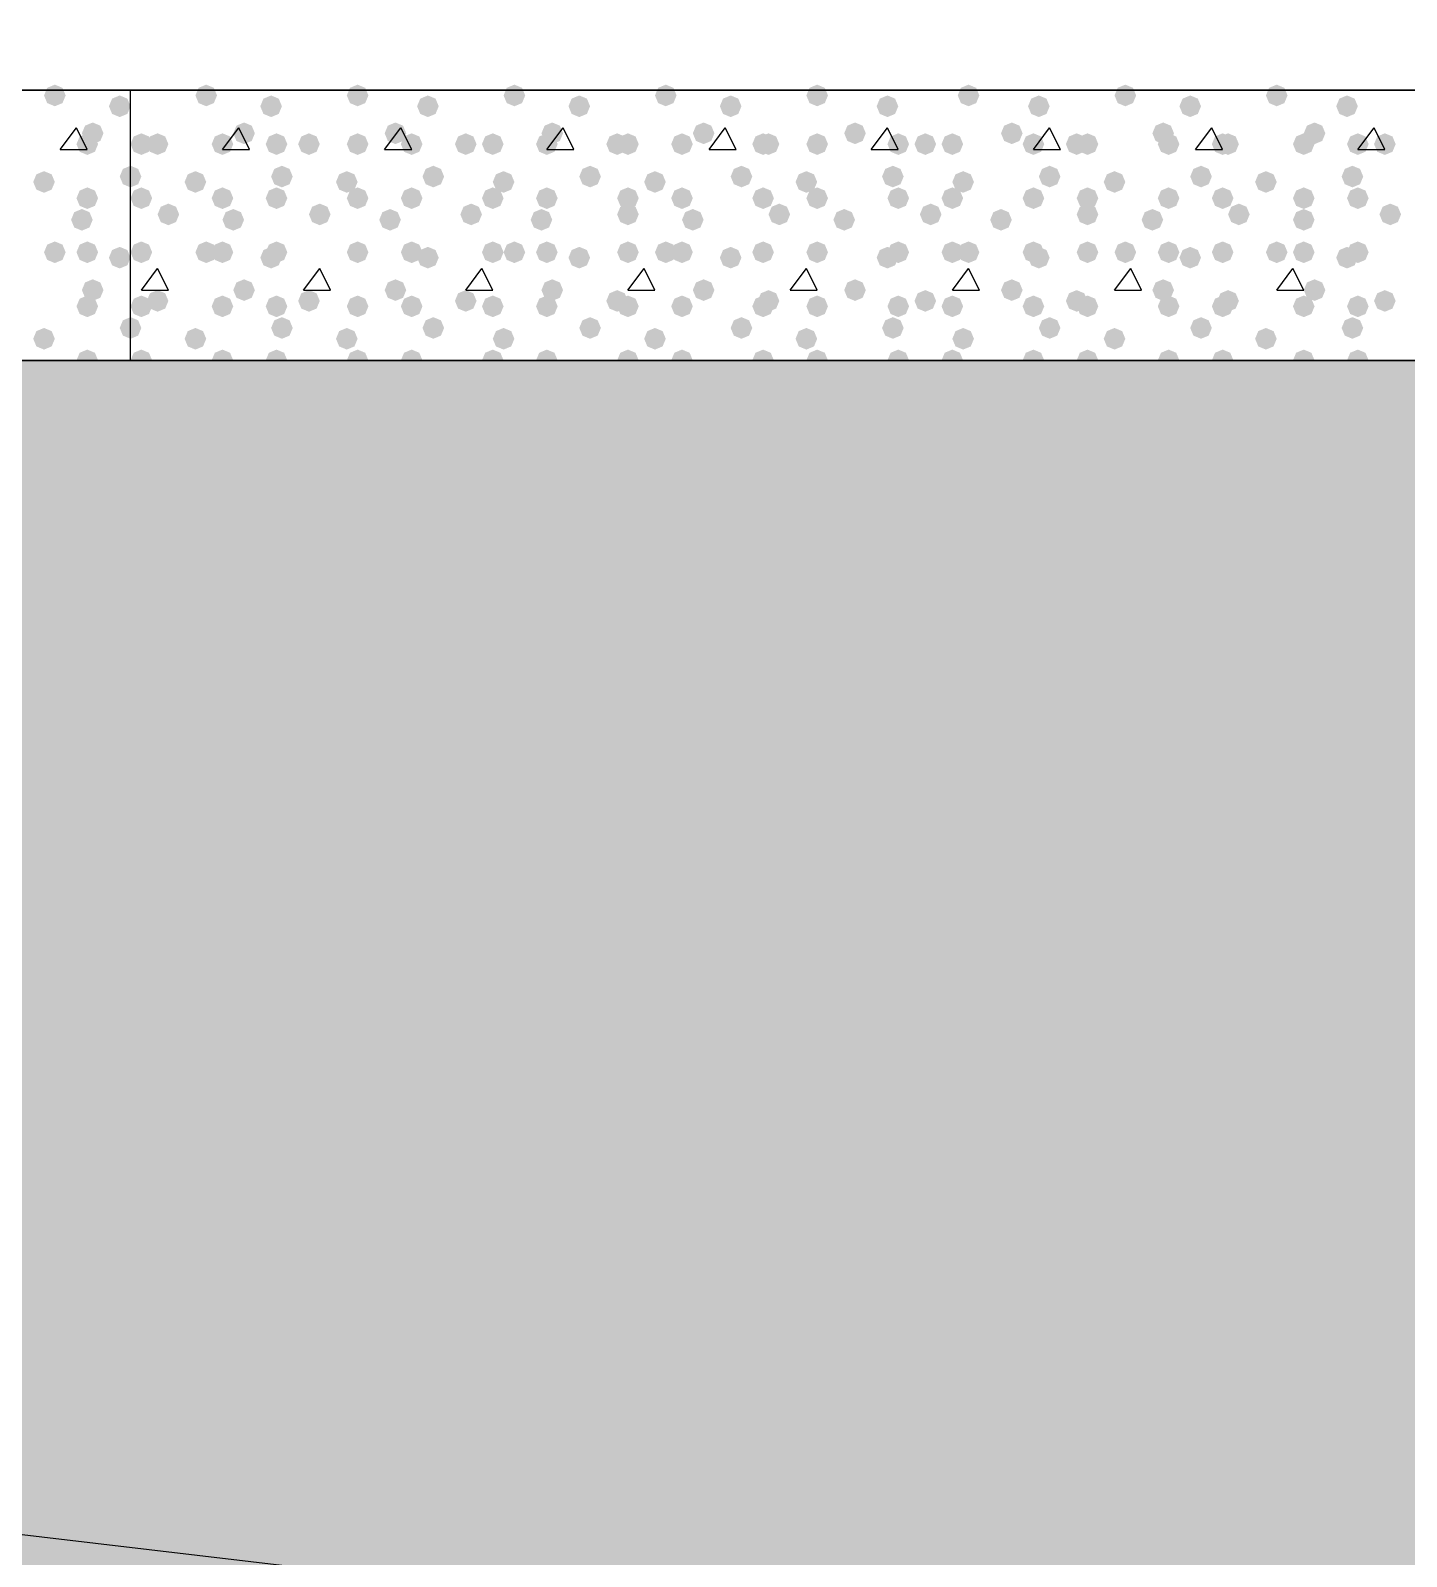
# Model space of a CAD drawing. Header units: millimetres. Extents: x 0 to 420, y 0 to 297.
# Drawn here: x 117.67 to 128.44, y 117.55 to 129.5 of the extents above; entities that cross this region are included whole.
import ezdxf

# ---------------------------------------------------------------- set-up
doc = ezdxf.new("R2010")
doc.units = ezdxf.units.MM
doc.layers.get('0').update_dxf_attribs({"linetype": 'CONTINUOUS'})

msp = doc.modelspace()

# ---------------------------------------------------------------- hatches: boundary and pattern name
at = {"true_color": 0x000007}
for points in [[(117.940667, 128.989667), (117.915796, 128.929871), (117.856, 128.905), (117.796204, 128.929871), (117.771333, 128.989667), (117.796204, 129.049462), (117.856, 129.074333), (117.915796, 129.049463)], [(118.448667, 128.905), (118.423796, 128.845204), (118.364, 128.820333), (118.304204, 128.845204), (118.279333, 128.905), (118.304204, 128.964796), (118.364, 128.989667), (118.423796, 128.964796)], [(118.194667, 128.608667), (118.169796, 128.548871), (118.11, 128.524), (118.050204, 128.548871), (118.025333, 128.608667), (118.050204, 128.668462), (118.11, 128.693333), (118.169796, 128.668463)], [(118.237, 128.693333), (118.212129, 128.633537), (118.152333, 128.608667), (118.092538, 128.633537), (118.067667, 128.693333), (118.092537, 128.753129), (118.152333, 128.778), (118.212129, 128.753129)], [(118.533333, 128.354667), (118.508463, 128.294871), (118.448667, 128.27), (118.388871, 128.294871), (118.364, 128.354667), (118.388871, 128.414462), (118.448667, 128.439333), (118.508462, 128.414463)], [(117.856, 128.312333), (117.831129, 128.252537), (117.771333, 128.227667), (117.711537, 128.252537), (117.686667, 128.312333), (117.711537, 128.372129), (117.771333, 128.397), (117.831129, 128.372129)], [(118.194667, 128.185333), (118.169796, 128.125538), (118.11, 128.100667), (118.050204, 128.125538), (118.025333, 128.185333), (118.050204, 128.245129), (118.11, 128.27), (118.169796, 128.245129)], [(118.152333, 128.016), (118.127463, 127.956204), (118.067667, 127.931333), (118.007871, 127.956204), (117.983, 128.016), (118.007871, 128.075796), (118.067667, 128.100667), (118.127462, 128.075796)], [(117.940667, 127.762), (117.915796, 127.702204), (117.856, 127.677333), (117.796204, 127.702204), (117.771333, 127.762), (117.796204, 127.821796), (117.856, 127.846667), (117.915796, 127.821796)], [(118.194667, 127.762), (118.169796, 127.702204), (118.11, 127.677333), (118.050204, 127.702204), (118.025333, 127.762), (118.050204, 127.821796), (118.11, 127.846667), (118.169796, 127.821796)], [(118.448667, 127.719667), (118.423796, 127.659871), (118.364, 127.635), (118.304204, 127.659871), (118.279333, 127.719667), (118.304204, 127.779462), (118.364, 127.804333), (118.423796, 127.779463)], [(118.237, 127.465667), (118.212129, 127.405871), (118.152333, 127.381), (118.092538, 127.405871), (118.067667, 127.465667), (118.092537, 127.525462), (118.152333, 127.550333), (118.212129, 127.525463)], [(118.194667, 127.338667), (118.169796, 127.278871), (118.11, 127.254), (118.050204, 127.278871), (118.025333, 127.338667), (118.050204, 127.398462), (118.11, 127.423333), (118.169796, 127.398463)], [(118.533333, 127.169333), (118.508463, 127.109537), (118.448667, 127.084667), (118.388871, 127.109537), (118.364, 127.169333), (118.388871, 127.229129), (118.448667, 127.254), (118.508462, 127.229129)], [(117.856, 127.084667), (117.831129, 127.024871), (117.771333, 127), (117.711537, 127.024871), (117.686667, 127.084667), (117.711537, 127.144462), (117.771333, 127.169333), (117.831129, 127.144463)], [(118.194667, 126.915333), (118.169796, 126.855538), (118.11, 126.830667), (118.050204, 126.855538), (118.025333, 126.915333), (118.050204, 126.975129), (118.11, 127), (118.169796, 126.975129)]]:
    msp.add_hatch(color=0, dxfattribs=at).paths.add_polyline_path(points, flags=0)
at = {"true_color": 0x000008}
for points in [[(119.126, 128.989667), (119.101129, 128.929871), (119.041333, 128.905), (118.981537, 128.929871), (118.956667, 128.989667), (118.981537, 129.049462), (119.041333, 129.074333), (119.101129, 129.049463)], [(120.311333, 128.989667), (120.286463, 128.929871), (120.226667, 128.905), (120.166871, 128.929871), (120.142, 128.989667), (120.166871, 129.049462), (120.226667, 129.074333), (120.286462, 129.049463)], [(121.539, 128.989667), (121.514129, 128.929871), (121.454333, 128.905), (121.394538, 128.929871), (121.369667, 128.989667), (121.394537, 129.049462), (121.454333, 129.074333), (121.514129, 129.049463)], [(122.724333, 128.989667), (122.699462, 128.929871), (122.639667, 128.905), (122.579871, 128.929871), (122.555, 128.989667), (122.579871, 129.049462), (122.639667, 129.074333), (122.699462, 129.049463)], [(123.909667, 128.989667), (123.884796, 128.929871), (123.825, 128.905), (123.765204, 128.929871), (123.740333, 128.989667), (123.765204, 129.049462), (123.825, 129.074333), (123.884796, 129.049463)], [(125.095, 128.989667), (125.070129, 128.929871), (125.010333, 128.905), (124.950538, 128.929871), (124.925667, 128.989667), (124.950537, 129.049462), (125.010333, 129.074333), (125.070129, 129.049463)], [(126.322667, 128.989667), (126.297796, 128.929871), (126.238, 128.905), (126.178204, 128.929871), (126.153333, 128.989667), (126.178204, 129.049462), (126.238, 129.074333), (126.297796, 129.049463)], [(127.508, 128.989667), (127.483129, 128.929871), (127.423333, 128.905), (127.363537, 128.929871), (127.338667, 128.989667), (127.363537, 129.049462), (127.423333, 129.074333), (127.483129, 129.049463)], [(119.634, 128.905), (119.609129, 128.845204), (119.549333, 128.820333), (119.489538, 128.845204), (119.464667, 128.905), (119.489537, 128.964796), (119.549333, 128.989667), (119.609129, 128.964796)], [(120.861667, 128.905), (120.836796, 128.845204), (120.777, 128.820333), (120.717204, 128.845204), (120.692333, 128.905), (120.717204, 128.964796), (120.777, 128.989667), (120.836796, 128.964796)], [(122.047, 128.905), (122.022129, 128.845204), (121.962333, 128.820333), (121.902538, 128.845204), (121.877667, 128.905), (121.902537, 128.964796), (121.962333, 128.989667), (122.022129, 128.964796)], [(123.232333, 128.905), (123.207463, 128.845204), (123.147667, 128.820333), (123.087871, 128.845204), (123.063, 128.905), (123.087871, 128.964796), (123.147667, 128.989667), (123.207462, 128.964796)], [(124.46, 128.905), (124.435129, 128.845204), (124.375333, 128.820333), (124.315538, 128.845204), (124.290667, 128.905), (124.315537, 128.964796), (124.375333, 128.989667), (124.435129, 128.964796)], [(125.645333, 128.905), (125.620463, 128.845204), (125.560667, 128.820333), (125.500871, 128.845204), (125.476, 128.905), (125.500871, 128.964796), (125.560667, 128.989667), (125.620462, 128.964796)], [(126.830667, 128.905), (126.805796, 128.845204), (126.746, 128.820333), (126.686204, 128.845204), (126.661333, 128.905), (126.686204, 128.964796), (126.746, 128.989667), (126.805796, 128.964796)], [(128.058333, 128.905), (128.033463, 128.845204), (127.973667, 128.820333), (127.913871, 128.845204), (127.889, 128.905), (127.913871, 128.964796), (127.973667, 128.989667), (128.033462, 128.964796)], [(118.618, 128.608667), (118.593129, 128.548871), (118.533333, 128.524), (118.473537, 128.548871), (118.448667, 128.608667), (118.473537, 128.668462), (118.533333, 128.693333), (118.593129, 128.668463)], [(118.745, 128.608667), (118.720129, 128.548871), (118.660333, 128.524), (118.600538, 128.548871), (118.575667, 128.608667), (118.600537, 128.668462), (118.660333, 128.693333), (118.720129, 128.668463)], [(119.253, 128.608667), (119.228129, 128.548871), (119.168333, 128.524), (119.108538, 128.548871), (119.083667, 128.608667), (119.108537, 128.668462), (119.168333, 128.693333), (119.228129, 128.668463)], [(119.422333, 128.693333), (119.397463, 128.633537), (119.337667, 128.608667), (119.277871, 128.633537), (119.253, 128.693333), (119.277871, 128.753129), (119.337667, 128.778), (119.397462, 128.753129)], [(119.676333, 128.608667), (119.651462, 128.548871), (119.591667, 128.524), (119.531871, 128.548871), (119.507, 128.608667), (119.531871, 128.668462), (119.591667, 128.693333), (119.651462, 128.668463)], [(119.930333, 128.608667), (119.905463, 128.548871), (119.845667, 128.524), (119.785871, 128.548871), (119.761, 128.608667), (119.785871, 128.668462), (119.845667, 128.693333), (119.905462, 128.668463)], [(120.311333, 128.608667), (120.286463, 128.548871), (120.226667, 128.524), (120.166871, 128.548871), (120.142, 128.608667), (120.166871, 128.668462), (120.226667, 128.693333), (120.286462, 128.668463)], [(120.607667, 128.693333), (120.582796, 128.633537), (120.523, 128.608667), (120.463204, 128.633537), (120.438333, 128.693333), (120.463204, 128.753129), (120.523, 128.778), (120.582796, 128.753129)], [(120.734667, 128.608667), (120.709796, 128.548871), (120.65, 128.524), (120.590204, 128.548871), (120.565333, 128.608667), (120.590204, 128.668462), (120.65, 128.693333), (120.709796, 128.668463)], [(121.158, 128.608667), (121.133129, 128.548871), (121.073333, 128.524), (121.013538, 128.548871), (120.988667, 128.608667), (121.013537, 128.668462), (121.073333, 128.693333), (121.133129, 128.668463)], [(121.369667, 128.608667), (121.344796, 128.548871), (121.285, 128.524), (121.225204, 128.548871), (121.200333, 128.608667), (121.225204, 128.668462), (121.285, 128.693333), (121.344796, 128.668463)], [(121.793, 128.608667), (121.768129, 128.548871), (121.708333, 128.524), (121.648537, 128.548871), (121.623667, 128.608667), (121.648537, 128.668462), (121.708333, 128.693333), (121.768129, 128.668463)], [(121.835333, 128.693333), (121.810463, 128.633537), (121.750667, 128.608667), (121.690871, 128.633537), (121.666, 128.693333), (121.690871, 128.753129), (121.750667, 128.778), (121.810462, 128.753129)], [(122.343333, 128.608667), (122.318463, 128.548871), (122.258667, 128.524), (122.198871, 128.548871), (122.174, 128.608667), (122.198871, 128.668462), (122.258667, 128.693333), (122.318462, 128.668463)], [(122.428, 128.608667), (122.403129, 128.548871), (122.343333, 128.524), (122.283537, 128.548871), (122.258667, 128.608667), (122.283537, 128.668462), (122.343333, 128.693333), (122.403129, 128.668463)], [(122.851333, 128.608667), (122.826462, 128.548871), (122.766667, 128.524), (122.706871, 128.548871), (122.682, 128.608667), (122.706871, 128.668462), (122.766667, 128.693333), (122.826462, 128.668463)], [(123.020667, 128.693333), (122.995796, 128.633537), (122.936, 128.608667), (122.876204, 128.633537), (122.851333, 128.693333), (122.876204, 128.753129), (122.936, 128.778), (122.995796, 128.753129)], [(123.486333, 128.608667), (123.461463, 128.548871), (123.401667, 128.524), (123.341871, 128.548871), (123.317, 128.608667), (123.341871, 128.668462), (123.401667, 128.693333), (123.461462, 128.668463)], [(123.528667, 128.608667), (123.503796, 128.548871), (123.444, 128.524), (123.384204, 128.548871), (123.359333, 128.608667), (123.384204, 128.668462), (123.444, 128.693333), (123.503796, 128.668463)], [(123.909667, 128.608667), (123.884796, 128.548871), (123.825, 128.524), (123.765204, 128.548871), (123.740333, 128.608667), (123.765204, 128.668462), (123.825, 128.693333), (123.884796, 128.668463)], [(124.206, 128.693333), (124.181129, 128.633537), (124.121333, 128.608667), (124.061537, 128.633537), (124.036667, 128.693333), (124.061537, 128.753129), (124.121333, 128.778), (124.181129, 128.753129)], [(124.544667, 128.608667), (124.519796, 128.548871), (124.46, 128.524), (124.400204, 128.548871), (124.375333, 128.608667), (124.400204, 128.668462), (124.46, 128.693333), (124.519796, 128.668463)], [(124.756333, 128.608667), (124.731462, 128.548871), (124.671667, 128.524), (124.611871, 128.548871), (124.587, 128.608667), (124.611871, 128.668462), (124.671667, 128.693333), (124.731462, 128.668463)], [(124.968, 128.608667), (124.943129, 128.548871), (124.883333, 128.524), (124.823537, 128.548871), (124.798667, 128.608667), (124.823537, 128.668462), (124.883333, 128.693333), (124.943129, 128.668463)], [(125.433667, 128.693333), (125.408796, 128.633537), (125.349, 128.608667), (125.289204, 128.633537), (125.264333, 128.693333), (125.289204, 128.753129), (125.349, 128.778), (125.408796, 128.753129)], [(125.603, 128.608667), (125.578129, 128.548871), (125.518333, 128.524), (125.458537, 128.548871), (125.433667, 128.608667), (125.458537, 128.668462), (125.518333, 128.693333), (125.578129, 128.668463)], [(125.941667, 128.608667), (125.916796, 128.548871), (125.857, 128.524), (125.797204, 128.548871), (125.772333, 128.608667), (125.797204, 128.668462), (125.857, 128.693333), (125.916796, 128.668463)], [(126.026333, 128.608667), (126.001462, 128.548871), (125.941667, 128.524), (125.881871, 128.548871), (125.857, 128.608667), (125.881871, 128.668462), (125.941667, 128.693333), (126.001462, 128.668463)], [(126.619, 128.693333), (126.594129, 128.633537), (126.534333, 128.608667), (126.474538, 128.633537), (126.449667, 128.693333), (126.474537, 128.753129), (126.534333, 128.778), (126.594129, 128.753129)], [(126.661333, 128.608667), (126.636462, 128.548871), (126.576667, 128.524), (126.516871, 128.548871), (126.492, 128.608667), (126.516871, 128.668462), (126.576667, 128.693333), (126.636462, 128.668463)], [(127.084667, 128.608667), (127.059796, 128.548871), (127, 128.524), (126.940204, 128.548871), (126.915333, 128.608667), (126.940204, 128.668462), (127, 128.693333), (127.059796, 128.668463)], [(127.127, 128.608667), (127.102129, 128.548871), (127.042333, 128.524), (126.982538, 128.548871), (126.957667, 128.608667), (126.982537, 128.668462), (127.042333, 128.693333), (127.102129, 128.668463)], [(127.719667, 128.608667), (127.694796, 128.548871), (127.635, 128.524), (127.575204, 128.548871), (127.550333, 128.608667), (127.575204, 128.668462), (127.635, 128.693333), (127.694796, 128.668463)], [(127.804333, 128.693333), (127.779462, 128.633537), (127.719667, 128.608667), (127.659871, 128.633537), (127.635, 128.693333), (127.659871, 128.753129), (127.719667, 128.778), (127.779462, 128.753129)], [(128.143, 128.608667), (128.118129, 128.548871), (128.058333, 128.524), (127.998538, 128.548871), (127.973667, 128.608667), (127.998537, 128.668462), (128.058333, 128.693333), (128.118129, 128.668463)], [(128.354667, 128.608667), (128.329796, 128.548871), (128.27, 128.524), (128.210204, 128.548871), (128.185333, 128.608667), (128.210204, 128.668462), (128.27, 128.693333), (128.329796, 128.668463)], [(119.718667, 128.354667), (119.693796, 128.294871), (119.634, 128.27), (119.574204, 128.294871), (119.549333, 128.354667), (119.574204, 128.414462), (119.634, 128.439333), (119.693796, 128.414463)], [(120.904, 128.354667), (120.879129, 128.294871), (120.819333, 128.27), (120.759538, 128.294871), (120.734667, 128.354667), (120.759537, 128.414462), (120.819333, 128.439333), (120.879129, 128.414463)], [(122.131667, 128.354667), (122.106796, 128.294871), (122.047, 128.27), (121.987204, 128.294871), (121.962333, 128.354667), (121.987204, 128.414462), (122.047, 128.439333), (122.106796, 128.414463)], [(123.317, 128.354667), (123.292129, 128.294871), (123.232333, 128.27), (123.172538, 128.294871), (123.147667, 128.354667), (123.172537, 128.414462), (123.232333, 128.439333), (123.292129, 128.414463)], [(124.502333, 128.354667), (124.477463, 128.294871), (124.417667, 128.27), (124.357871, 128.294871), (124.333, 128.354667), (124.357871, 128.414462), (124.417667, 128.439333), (124.477462, 128.414463)], [(125.73, 128.354667), (125.705129, 128.294871), (125.645333, 128.27), (125.585538, 128.294871), (125.560667, 128.354667), (125.585537, 128.414462), (125.645333, 128.439333), (125.705129, 128.414463)], [(126.915333, 128.354667), (126.890463, 128.294871), (126.830667, 128.27), (126.770871, 128.294871), (126.746, 128.354667), (126.770871, 128.414462), (126.830667, 128.439333), (126.890462, 128.414463)], [(128.100667, 128.354667), (128.075796, 128.294871), (128.016, 128.27), (127.956204, 128.294871), (127.931333, 128.354667), (127.956204, 128.414462), (128.016, 128.439333), (128.075796, 128.414463)], [(119.041333, 128.312333), (119.016462, 128.252537), (118.956667, 128.227667), (118.896871, 128.252537), (118.872, 128.312333), (118.896871, 128.372129), (118.956667, 128.397), (119.016462, 128.372129)], [(120.226667, 128.312333), (120.201796, 128.252537), (120.142, 128.227667), (120.082204, 128.252537), (120.057333, 128.312333), (120.082204, 128.372129), (120.142, 128.397), (120.201796, 128.372129)], [(121.454333, 128.312333), (121.429462, 128.252537), (121.369667, 128.227667), (121.309871, 128.252537), (121.285, 128.312333), (121.309871, 128.372129), (121.369667, 128.397), (121.429462, 128.372129)], [(122.639667, 128.312333), (122.614796, 128.252537), (122.555, 128.227667), (122.495204, 128.252537), (122.470333, 128.312333), (122.495204, 128.372129), (122.555, 128.397), (122.614796, 128.372129)], [(123.825, 128.312333), (123.800129, 128.252537), (123.740333, 128.227667), (123.680538, 128.252537), (123.655667, 128.312333), (123.680537, 128.372129), (123.740333, 128.397), (123.800129, 128.372129)], [(125.052667, 128.312333), (125.027796, 128.252537), (124.968, 128.227667), (124.908204, 128.252537), (124.883333, 128.312333), (124.908204, 128.372129), (124.968, 128.397), (125.027796, 128.372129)], [(126.238, 128.312333), (126.213129, 128.252537), (126.153333, 128.227667), (126.093538, 128.252537), (126.068667, 128.312333), (126.093537, 128.372129), (126.153333, 128.397), (126.213129, 128.372129)], [(127.423333, 128.312333), (127.398463, 128.252537), (127.338667, 128.227667), (127.278871, 128.252537), (127.254, 128.312333), (127.278871, 128.372129), (127.338667, 128.397), (127.398462, 128.372129)], [(118.618, 128.185333), (118.593129, 128.125538), (118.533333, 128.100667), (118.473537, 128.125538), (118.448667, 128.185333), (118.473537, 128.245129), (118.533333, 128.27), (118.593129, 128.245129)], [(119.253, 128.185333), (119.228129, 128.125538), (119.168333, 128.100667), (119.108538, 128.125538), (119.083667, 128.185333), (119.108537, 128.245129), (119.168333, 128.27), (119.228129, 128.245129)], [(119.676333, 128.185333), (119.651462, 128.125538), (119.591667, 128.100667), (119.531871, 128.125538), (119.507, 128.185333), (119.531871, 128.245129), (119.591667, 128.27), (119.651462, 128.245129)], [(120.311333, 128.185333), (120.286463, 128.125538), (120.226667, 128.100667), (120.166871, 128.125538), (120.142, 128.185333), (120.166871, 128.245129), (120.226667, 128.27), (120.286462, 128.245129)], [(120.734667, 128.185333), (120.709796, 128.125538), (120.65, 128.100667), (120.590204, 128.125538), (120.565333, 128.185333), (120.590204, 128.245129), (120.65, 128.27), (120.709796, 128.245129)], [(121.369667, 128.185333), (121.344796, 128.125538), (121.285, 128.100667), (121.225204, 128.125538), (121.200333, 128.185333), (121.225204, 128.245129), (121.285, 128.27), (121.344796, 128.245129)], [(121.793, 128.185333), (121.768129, 128.125538), (121.708333, 128.100667), (121.648537, 128.125538), (121.623667, 128.185333), (121.648537, 128.245129), (121.708333, 128.27), (121.768129, 128.245129)], [(122.428, 128.185333), (122.403129, 128.125538), (122.343333, 128.100667), (122.283537, 128.125538), (122.258667, 128.185333), (122.283537, 128.245129), (122.343333, 128.27), (122.403129, 128.245129)], [(122.851333, 128.185333), (122.826462, 128.125538), (122.766667, 128.100667), (122.706871, 128.125538), (122.682, 128.185333), (122.706871, 128.245129), (122.766667, 128.27), (122.826462, 128.245129)], [(123.486333, 128.185333), (123.461463, 128.125538), (123.401667, 128.100667), (123.341871, 128.125538), (123.317, 128.185333), (123.341871, 128.245129), (123.401667, 128.27), (123.461462, 128.245129)], [(123.909667, 128.185333), (123.884796, 128.125538), (123.825, 128.100667), (123.765204, 128.125538), (123.740333, 128.185333), (123.765204, 128.245129), (123.825, 128.27), (123.884796, 128.245129)], [(124.544667, 128.185333), (124.519796, 128.125538), (124.46, 128.100667), (124.400204, 128.125538), (124.375333, 128.185333), (124.400204, 128.245129), (124.46, 128.27), (124.519796, 128.245129)], [(124.968, 128.185333), (124.943129, 128.125538), (124.883333, 128.100667), (124.823537, 128.125538), (124.798667, 128.185333), (124.823537, 128.245129), (124.883333, 128.27), (124.943129, 128.245129)], [(125.603, 128.185333), (125.578129, 128.125538), (125.518333, 128.100667), (125.458537, 128.125538), (125.433667, 128.185333), (125.458537, 128.245129), (125.518333, 128.27), (125.578129, 128.245129)], [(126.026333, 128.185333), (126.001462, 128.125538), (125.941667, 128.100667), (125.881871, 128.125538), (125.857, 128.185333), (125.881871, 128.245129), (125.941667, 128.27), (126.001462, 128.245129)], [(126.661333, 128.185333), (126.636462, 128.125538), (126.576667, 128.100667), (126.516871, 128.125538), (126.492, 128.185333), (126.516871, 128.245129), (126.576667, 128.27), (126.636462, 128.245129)], [(127.084667, 128.185333), (127.059796, 128.125538), (127, 128.100667), (126.940204, 128.125538), (126.915333, 128.185333), (126.940204, 128.245129), (127, 128.27), (127.059796, 128.245129)], [(127.719667, 128.185333), (127.694796, 128.125538), (127.635, 128.100667), (127.575204, 128.125538), (127.550333, 128.185333), (127.575204, 128.245129), (127.635, 128.27), (127.694796, 128.245129)], [(128.143, 128.185333), (128.118129, 128.125538), (128.058333, 128.100667), (127.998538, 128.125538), (127.973667, 128.185333), (127.998537, 128.245129), (128.058333, 128.27), (128.118129, 128.245129)], [(118.829667, 128.058333), (118.804796, 127.998538), (118.745, 127.973667), (118.685204, 127.998538), (118.660333, 128.058333), (118.685204, 128.118129), (118.745, 128.143), (118.804796, 128.118129)], [(119.337667, 128.016), (119.312796, 127.956204), (119.253, 127.931333), (119.193204, 127.956204), (119.168333, 128.016), (119.193204, 128.075796), (119.253, 128.100667), (119.312796, 128.075796)], [(120.015, 128.058333), (119.990129, 127.998538), (119.930333, 127.973667), (119.870538, 127.998538), (119.845667, 128.058333), (119.870537, 128.118129), (119.930333, 128.143), (119.990129, 128.118129)], [(120.565333, 128.016), (120.540463, 127.956204), (120.480667, 127.931333), (120.420871, 127.956204), (120.396, 128.016), (120.420871, 128.075796), (120.480667, 128.100667), (120.540462, 128.075796)], [(121.200333, 128.058333), (121.175463, 127.998538), (121.115667, 127.973667), (121.055871, 127.998538), (121.031, 128.058333), (121.055871, 128.118129), (121.115667, 128.143), (121.175462, 128.118129)], [(121.750667, 128.016), (121.725796, 127.956204), (121.666, 127.931333), (121.606204, 127.956204), (121.581333, 128.016), (121.606204, 128.075796), (121.666, 128.100667), (121.725796, 128.075796)], [(122.428, 128.058333), (122.403129, 127.998538), (122.343333, 127.973667), (122.283537, 127.998538), (122.258667, 128.058333), (122.283537, 128.118129), (122.343333, 128.143), (122.403129, 128.118129)], [(122.936, 128.016), (122.911129, 127.956204), (122.851333, 127.931333), (122.791537, 127.956204), (122.766667, 128.016), (122.791537, 128.075796), (122.851333, 128.100667), (122.911129, 128.075796)], [(123.613333, 128.058333), (123.588463, 127.998538), (123.528667, 127.973667), (123.468871, 127.998538), (123.444, 128.058333), (123.468871, 128.118129), (123.528667, 128.143), (123.588462, 128.118129)], [(124.121333, 128.016), (124.096463, 127.956204), (124.036667, 127.931333), (123.976871, 127.956204), (123.952, 128.016), (123.976871, 128.075796), (124.036667, 128.100667), (124.096462, 128.075796)], [(124.798667, 128.058333), (124.773796, 127.998538), (124.714, 127.973667), (124.654204, 127.998538), (124.629333, 128.058333), (124.654204, 128.118129), (124.714, 128.143), (124.773796, 128.118129)], [(125.349, 128.016), (125.324129, 127.956204), (125.264333, 127.931333), (125.204538, 127.956204), (125.179667, 128.016), (125.204537, 128.075796), (125.264333, 128.100667), (125.324129, 128.075796)], [(126.026333, 128.058333), (126.001462, 127.998538), (125.941667, 127.973667), (125.881871, 127.998538), (125.857, 128.058333), (125.881871, 128.118129), (125.941667, 128.143), (126.001462, 128.118129)], [(126.534333, 128.016), (126.509462, 127.956204), (126.449667, 127.931333), (126.389871, 127.956204), (126.365, 128.016), (126.389871, 128.075796), (126.449667, 128.100667), (126.509462, 128.075796)], [(127.211667, 128.058333), (127.186796, 127.998538), (127.127, 127.973667), (127.067204, 127.998538), (127.042333, 128.058333), (127.067204, 128.118129), (127.127, 128.143), (127.186796, 128.118129)], [(127.719667, 128.016), (127.694796, 127.956204), (127.635, 127.931333), (127.575204, 127.956204), (127.550333, 128.016), (127.575204, 128.075796), (127.635, 128.100667), (127.694796, 128.075796)], [(128.397, 128.058333), (128.372129, 127.998538), (128.312333, 127.973667), (128.252538, 127.998538), (128.227667, 128.058333), (128.252537, 128.118129), (128.312333, 128.143), (128.372129, 128.118129)], [(118.618, 127.762), (118.593129, 127.702204), (118.533333, 127.677333), (118.473537, 127.702204), (118.448667, 127.762), (118.473537, 127.821796), (118.533333, 127.846667), (118.593129, 127.821796)], [(119.126, 127.762), (119.101129, 127.702204), (119.041333, 127.677333), (118.981537, 127.702204), (118.956667, 127.762), (118.981537, 127.821796), (119.041333, 127.846667), (119.101129, 127.821796)], [(119.253, 127.762), (119.228129, 127.702204), (119.168333, 127.677333), (119.108538, 127.702204), (119.083667, 127.762), (119.108537, 127.821796), (119.168333, 127.846667), (119.228129, 127.821796)], [(119.676333, 127.762), (119.651462, 127.702204), (119.591667, 127.677333), (119.531871, 127.702204), (119.507, 127.762), (119.531871, 127.821796), (119.591667, 127.846667), (119.651462, 127.821796)], [(120.311333, 127.762), (120.286463, 127.702204), (120.226667, 127.677333), (120.166871, 127.702204), (120.142, 127.762), (120.166871, 127.821796), (120.226667, 127.846667), (120.286462, 127.821796)], [(120.311333, 127.762), (120.286463, 127.702204), (120.226667, 127.677333), (120.166871, 127.702204), (120.142, 127.762), (120.166871, 127.821796), (120.226667, 127.846667), (120.286462, 127.821796)], [(120.734667, 127.762), (120.709796, 127.702204), (120.65, 127.677333), (120.590204, 127.702204), (120.565333, 127.762), (120.590204, 127.821796), (120.65, 127.846667), (120.709796, 127.821796)], [(121.369667, 127.762), (121.344796, 127.702204), (121.285, 127.677333), (121.225204, 127.702204), (121.200333, 127.762), (121.225204, 127.821796), (121.285, 127.846667), (121.344796, 127.821796)], [(121.539, 127.762), (121.514129, 127.702204), (121.454333, 127.677333), (121.394538, 127.702204), (121.369667, 127.762), (121.394537, 127.821796), (121.454333, 127.846667), (121.514129, 127.821796)], [(121.793, 127.762), (121.768129, 127.702204), (121.708333, 127.677333), (121.648537, 127.702204), (121.623667, 127.762), (121.648537, 127.821796), (121.708333, 127.846667), (121.768129, 127.821796)], [(122.428, 127.762), (122.403129, 127.702204), (122.343333, 127.677333), (122.283537, 127.702204), (122.258667, 127.762), (122.283537, 127.821796), (122.343333, 127.846667), (122.403129, 127.821796)], [(122.724333, 127.762), (122.699462, 127.702204), (122.639667, 127.677333), (122.579871, 127.702204), (122.555, 127.762), (122.579871, 127.821796), (122.639667, 127.846667), (122.699462, 127.821796)], [(122.851333, 127.762), (122.826462, 127.702204), (122.766667, 127.677333), (122.706871, 127.702204), (122.682, 127.762), (122.706871, 127.821796), (122.766667, 127.846667), (122.826462, 127.821796)], [(123.486333, 127.762), (123.461463, 127.702204), (123.401667, 127.677333), (123.341871, 127.702204), (123.317, 127.762), (123.341871, 127.821796), (123.401667, 127.846667), (123.461462, 127.821796)], [(123.909667, 127.762), (123.884796, 127.702204), (123.825, 127.677333), (123.765204, 127.702204), (123.740333, 127.762), (123.765204, 127.821796), (123.825, 127.846667), (123.884796, 127.821796)], [(123.909667, 127.762), (123.884796, 127.702204), (123.825, 127.677333), (123.765204, 127.702204), (123.740333, 127.762), (123.765204, 127.821796), (123.825, 127.846667), (123.884796, 127.821796)], [(124.544667, 127.762), (124.519796, 127.702204), (124.46, 127.677333), (124.400204, 127.702204), (124.375333, 127.762), (124.400204, 127.821796), (124.46, 127.846667), (124.519796, 127.821796)], [(124.968, 127.762), (124.943129, 127.702204), (124.883333, 127.677333), (124.823537, 127.702204), (124.798667, 127.762), (124.823537, 127.821796), (124.883333, 127.846667), (124.943129, 127.821796)], [(125.095, 127.762), (125.070129, 127.702204), (125.010333, 127.677333), (124.950538, 127.702204), (124.925667, 127.762), (124.950537, 127.821796), (125.010333, 127.846667), (125.070129, 127.821796)], [(125.603, 127.762), (125.578129, 127.702204), (125.518333, 127.677333), (125.458537, 127.702204), (125.433667, 127.762), (125.458537, 127.821796), (125.518333, 127.846667), (125.578129, 127.821796)], [(126.026333, 127.762), (126.001462, 127.702204), (125.941667, 127.677333), (125.881871, 127.702204), (125.857, 127.762), (125.881871, 127.821796), (125.941667, 127.846667), (126.001462, 127.821796)], [(126.322667, 127.762), (126.297796, 127.702204), (126.238, 127.677333), (126.178204, 127.702204), (126.153333, 127.762), (126.178204, 127.821796), (126.238, 127.846667), (126.297796, 127.821796)], [(126.661333, 127.762), (126.636462, 127.702204), (126.576667, 127.677333), (126.516871, 127.702204), (126.492, 127.762), (126.516871, 127.821796), (126.576667, 127.846667), (126.636462, 127.821796)], [(127.084667, 127.762), (127.059796, 127.702204), (127, 127.677333), (126.940204, 127.702204), (126.915333, 127.762), (126.940204, 127.821796), (127, 127.846667), (127.059796, 127.821796)], [(127.508, 127.762), (127.483129, 127.702204), (127.423333, 127.677333), (127.363537, 127.702204), (127.338667, 127.762), (127.363537, 127.821796), (127.423333, 127.846667), (127.483129, 127.821796)], [(127.719667, 127.762), (127.694796, 127.702204), (127.635, 127.677333), (127.575204, 127.702204), (127.550333, 127.762), (127.575204, 127.821796), (127.635, 127.846667), (127.694796, 127.821796)], [(128.143, 127.762), (128.118129, 127.702204), (128.058333, 127.677333), (127.998538, 127.702204), (127.973667, 127.762), (127.998537, 127.821796), (128.058333, 127.846667), (128.118129, 127.821796)], [(119.634, 127.719667), (119.609129, 127.659871), (119.549333, 127.635), (119.489538, 127.659871), (119.464667, 127.719667), (119.489537, 127.779462), (119.549333, 127.804333), (119.609129, 127.779463)], [(120.861667, 127.719667), (120.836796, 127.659871), (120.777, 127.635), (120.717204, 127.659871), (120.692333, 127.719667), (120.717204, 127.779462), (120.777, 127.804333), (120.836796, 127.779463)], [(122.047, 127.719667), (122.022129, 127.659871), (121.962333, 127.635), (121.902538, 127.659871), (121.877667, 127.719667), (121.902537, 127.779462), (121.962333, 127.804333), (122.022129, 127.779463)], [(123.232333, 127.719667), (123.207463, 127.659871), (123.147667, 127.635), (123.087871, 127.659871), (123.063, 127.719667), (123.087871, 127.779462), (123.147667, 127.804333), (123.207462, 127.779463)], [(124.46, 127.719667), (124.435129, 127.659871), (124.375333, 127.635), (124.315538, 127.659871), (124.290667, 127.719667), (124.315537, 127.779462), (124.375333, 127.804333), (124.435129, 127.779463)], [(125.645333, 127.719667), (125.620463, 127.659871), (125.560667, 127.635), (125.500871, 127.659871), (125.476, 127.719667), (125.500871, 127.779462), (125.560667, 127.804333), (125.620462, 127.779463)], [(126.830667, 127.719667), (126.805796, 127.659871), (126.746, 127.635), (126.686204, 127.659871), (126.661333, 127.719667), (126.686204, 127.779462), (126.746, 127.804333), (126.805796, 127.779463)], [(128.058333, 127.719667), (128.033463, 127.659871), (127.973667, 127.635), (127.913871, 127.659871), (127.889, 127.719667), (127.913871, 127.779462), (127.973667, 127.804333), (128.033462, 127.779463)], [(119.422333, 127.465667), (119.397463, 127.405871), (119.337667, 127.381), (119.277871, 127.405871), (119.253, 127.465667), (119.277871, 127.525462), (119.337667, 127.550333), (119.397462, 127.525463)], [(120.607667, 127.465667), (120.582796, 127.405871), (120.523, 127.381), (120.463204, 127.405871), (120.438333, 127.465667), (120.463204, 127.525462), (120.523, 127.550333), (120.582796, 127.525463)], [(121.835333, 127.465667), (121.810463, 127.405871), (121.750667, 127.381), (121.690871, 127.405871), (121.666, 127.465667), (121.690871, 127.525462), (121.750667, 127.550333), (121.810462, 127.525463)], [(123.020667, 127.465667), (122.995796, 127.405871), (122.936, 127.381), (122.876204, 127.405871), (122.851333, 127.465667), (122.876204, 127.525462), (122.936, 127.550333), (122.995796, 127.525463)], [(124.206, 127.465667), (124.181129, 127.405871), (124.121333, 127.381), (124.061537, 127.405871), (124.036667, 127.465667), (124.061537, 127.525462), (124.121333, 127.550333), (124.181129, 127.525463)], [(125.433667, 127.465667), (125.408796, 127.405871), (125.349, 127.381), (125.289204, 127.405871), (125.264333, 127.465667), (125.289204, 127.525462), (125.349, 127.550333), (125.408796, 127.525463)], [(126.619, 127.465667), (126.594129, 127.405871), (126.534333, 127.381), (126.474538, 127.405871), (126.449667, 127.465667), (126.474537, 127.525462), (126.534333, 127.550333), (126.594129, 127.525463)], [(127.804333, 127.465667), (127.779462, 127.405871), (127.719667, 127.381), (127.659871, 127.405871), (127.635, 127.465667), (127.659871, 127.525462), (127.719667, 127.550333), (127.779462, 127.525463)], [(118.618, 127.338667), (118.593129, 127.278871), (118.533333, 127.254), (118.473537, 127.278871), (118.448667, 127.338667), (118.473537, 127.398462), (118.533333, 127.423333), (118.593129, 127.398463)], [(118.745, 127.381), (118.720129, 127.321204), (118.660333, 127.296333), (118.600538, 127.321204), (118.575667, 127.381), (118.600537, 127.440796), (118.660333, 127.465667), (118.720129, 127.440796)], [(119.253, 127.338667), (119.228129, 127.278871), (119.168333, 127.254), (119.108538, 127.278871), (119.083667, 127.338667), (119.108537, 127.398462), (119.168333, 127.423333), (119.228129, 127.398463)], [(119.676333, 127.338667), (119.651462, 127.278871), (119.591667, 127.254), (119.531871, 127.278871), (119.507, 127.338667), (119.531871, 127.398462), (119.591667, 127.423333), (119.651462, 127.398463)], [(119.930333, 127.381), (119.905463, 127.321204), (119.845667, 127.296333), (119.785871, 127.321204), (119.761, 127.381), (119.785871, 127.440796), (119.845667, 127.465667), (119.905462, 127.440796)], [(120.311333, 127.338667), (120.286463, 127.278871), (120.226667, 127.254), (120.166871, 127.278871), (120.142, 127.338667), (120.166871, 127.398462), (120.226667, 127.423333), (120.286462, 127.398463)], [(120.734667, 127.338667), (120.709796, 127.278871), (120.65, 127.254), (120.590204, 127.278871), (120.565333, 127.338667), (120.590204, 127.398462), (120.65, 127.423333), (120.709796, 127.398463)], [(121.158, 127.381), (121.133129, 127.321204), (121.073333, 127.296333), (121.013538, 127.321204), (120.988667, 127.381), (121.013537, 127.440796), (121.073333, 127.465667), (121.133129, 127.440796)], [(121.369667, 127.338667), (121.344796, 127.278871), (121.285, 127.254), (121.225204, 127.278871), (121.200333, 127.338667), (121.225204, 127.398462), (121.285, 127.423333), (121.344796, 127.398463)], [(121.793, 127.338667), (121.768129, 127.278871), (121.708333, 127.254), (121.648537, 127.278871), (121.623667, 127.338667), (121.648537, 127.398462), (121.708333, 127.423333), (121.768129, 127.398463)], [(122.343333, 127.381), (122.318463, 127.321204), (122.258667, 127.296333), (122.198871, 127.321204), (122.174, 127.381), (122.198871, 127.440796), (122.258667, 127.465667), (122.318462, 127.440796)], [(122.428, 127.338667), (122.403129, 127.278871), (122.343333, 127.254), (122.283537, 127.278871), (122.258667, 127.338667), (122.283537, 127.398462), (122.343333, 127.423333), (122.403129, 127.398463)], [(122.851333, 127.338667), (122.826462, 127.278871), (122.766667, 127.254), (122.706871, 127.278871), (122.682, 127.338667), (122.706871, 127.398462), (122.766667, 127.423333), (122.826462, 127.398463)], [(123.486333, 127.338667), (123.461463, 127.278871), (123.401667, 127.254), (123.341871, 127.278871), (123.317, 127.338667), (123.341871, 127.398462), (123.401667, 127.423333), (123.461462, 127.398463)], [(123.528667, 127.381), (123.503796, 127.321204), (123.444, 127.296333), (123.384204, 127.321204), (123.359333, 127.381), (123.384204, 127.440796), (123.444, 127.465667), (123.503796, 127.440796)], [(123.909667, 127.338667), (123.884796, 127.278871), (123.825, 127.254), (123.765204, 127.278871), (123.740333, 127.338667), (123.765204, 127.398462), (123.825, 127.423333), (123.884796, 127.398463)], [(124.544667, 127.338667), (124.519796, 127.278871), (124.46, 127.254), (124.400204, 127.278871), (124.375333, 127.338667), (124.400204, 127.398462), (124.46, 127.423333), (124.519796, 127.398463)], [(124.756333, 127.381), (124.731462, 127.321204), (124.671667, 127.296333), (124.611871, 127.321204), (124.587, 127.381), (124.611871, 127.440796), (124.671667, 127.465667), (124.731462, 127.440796)], [(124.968, 127.338667), (124.943129, 127.278871), (124.883333, 127.254), (124.823537, 127.278871), (124.798667, 127.338667), (124.823537, 127.398462), (124.883333, 127.423333), (124.943129, 127.398463)], [(125.603, 127.338667), (125.578129, 127.278871), (125.518333, 127.254), (125.458537, 127.278871), (125.433667, 127.338667), (125.458537, 127.398462), (125.518333, 127.423333), (125.578129, 127.398463)], [(125.941667, 127.381), (125.916796, 127.321204), (125.857, 127.296333), (125.797204, 127.321204), (125.772333, 127.381), (125.797204, 127.440796), (125.857, 127.465667), (125.916796, 127.440796)], [(126.026333, 127.338667), (126.001462, 127.278871), (125.941667, 127.254), (125.881871, 127.278871), (125.857, 127.338667), (125.881871, 127.398462), (125.941667, 127.423333), (126.001462, 127.398463)], [(126.661333, 127.338667), (126.636462, 127.278871), (126.576667, 127.254), (126.516871, 127.278871), (126.492, 127.338667), (126.516871, 127.398462), (126.576667, 127.423333), (126.636462, 127.398463)], [(127.084667, 127.338667), (127.059796, 127.278871), (127, 127.254), (126.940204, 127.278871), (126.915333, 127.338667), (126.940204, 127.398462), (127, 127.423333), (127.059796, 127.398463)], [(127.127, 127.381), (127.102129, 127.321204), (127.042333, 127.296333), (126.982538, 127.321204), (126.957667, 127.381), (126.982537, 127.440796), (127.042333, 127.465667), (127.102129, 127.440796)], [(127.719667, 127.338667), (127.694796, 127.278871), (127.635, 127.254), (127.575204, 127.278871), (127.550333, 127.338667), (127.575204, 127.398462), (127.635, 127.423333), (127.694796, 127.398463)], [(128.143, 127.338667), (128.118129, 127.278871), (128.058333, 127.254), (127.998538, 127.278871), (127.973667, 127.338667), (127.998537, 127.398462), (128.058333, 127.423333), (128.118129, 127.398463)], [(128.354667, 127.381), (128.329796, 127.321204), (128.27, 127.296333), (128.210204, 127.321204), (128.185333, 127.381), (128.210204, 127.440796), (128.27, 127.465667), (128.329796, 127.440796)], [(119.718667, 127.169333), (119.693796, 127.109537), (119.634, 127.084667), (119.574204, 127.109537), (119.549333, 127.169333), (119.574204, 127.229129), (119.634, 127.254), (119.693796, 127.229129)], [(120.904, 127.169333), (120.879129, 127.109537), (120.819333, 127.084667), (120.759538, 127.109537), (120.734667, 127.169333), (120.759537, 127.229129), (120.819333, 127.254), (120.879129, 127.229129)], [(122.131667, 127.169333), (122.106796, 127.109537), (122.047, 127.084667), (121.987204, 127.109537), (121.962333, 127.169333), (121.987204, 127.229129), (122.047, 127.254), (122.106796, 127.229129)], [(123.317, 127.169333), (123.292129, 127.109537), (123.232333, 127.084667), (123.172538, 127.109537), (123.147667, 127.169333), (123.172537, 127.229129), (123.232333, 127.254), (123.292129, 127.229129)], [(124.502333, 127.169333), (124.477463, 127.109537), (124.417667, 127.084667), (124.357871, 127.109537), (124.333, 127.169333), (124.357871, 127.229129), (124.417667, 127.254), (124.477462, 127.229129)], [(125.73, 127.169333), (125.705129, 127.109537), (125.645333, 127.084667), (125.585538, 127.109537), (125.560667, 127.169333), (125.585537, 127.229129), (125.645333, 127.254), (125.705129, 127.229129)], [(126.915333, 127.169333), (126.890463, 127.109537), (126.830667, 127.084667), (126.770871, 127.109537), (126.746, 127.169333), (126.770871, 127.229129), (126.830667, 127.254), (126.890462, 127.229129)], [(128.100667, 127.169333), (128.075796, 127.109537), (128.016, 127.084667), (127.956204, 127.109537), (127.931333, 127.169333), (127.956204, 127.229129), (128.016, 127.254), (128.075796, 127.229129)], [(119.041333, 127.084667), (119.016462, 127.024871), (118.956667, 127), (118.896871, 127.024871), (118.872, 127.084667), (118.896871, 127.144462), (118.956667, 127.169333), (119.016462, 127.144463)], [(120.226667, 127.084667), (120.201796, 127.024871), (120.142, 127), (120.082204, 127.024871), (120.057333, 127.084667), (120.082204, 127.144462), (120.142, 127.169333), (120.201796, 127.144463)], [(121.454333, 127.084667), (121.429462, 127.024871), (121.369667, 127), (121.309871, 127.024871), (121.285, 127.084667), (121.309871, 127.144462), (121.369667, 127.169333), (121.429462, 127.144463)], [(122.639667, 127.084667), (122.614796, 127.024871), (122.555, 127), (122.495204, 127.024871), (122.470333, 127.084667), (122.495204, 127.144462), (122.555, 127.169333), (122.614796, 127.144463)], [(123.825, 127.084667), (123.800129, 127.024871), (123.740333, 127), (123.680538, 127.024871), (123.655667, 127.084667), (123.680537, 127.144462), (123.740333, 127.169333), (123.800129, 127.144463)], [(125.052667, 127.084667), (125.027796, 127.024871), (124.968, 127), (124.908204, 127.024871), (124.883333, 127.084667), (124.908204, 127.144462), (124.968, 127.169333), (125.027796, 127.144463)], [(126.238, 127.084667), (126.213129, 127.024871), (126.153333, 127), (126.093538, 127.024871), (126.068667, 127.084667), (126.093537, 127.144462), (126.153333, 127.169333), (126.213129, 127.144463)], [(127.423333, 127.084667), (127.398463, 127.024871), (127.338667, 127), (127.278871, 127.024871), (127.254, 127.084667), (127.278871, 127.144462), (127.338667, 127.169333), (127.398462, 127.144463)], [(118.618, 126.915333), (118.593129, 126.855538), (118.533333, 126.830667), (118.473537, 126.855538), (118.448667, 126.915333), (118.473537, 126.975129), (118.533333, 127), (118.593129, 126.975129)], [(119.253, 126.915333), (119.228129, 126.855538), (119.168333, 126.830667), (119.108538, 126.855538), (119.083667, 126.915333), (119.108537, 126.975129), (119.168333, 127), (119.228129, 126.975129)], [(119.676333, 126.915333), (119.651462, 126.855538), (119.591667, 126.830667), (119.531871, 126.855538), (119.507, 126.915333), (119.531871, 126.975129), (119.591667, 127), (119.651462, 126.975129)], [(120.311333, 126.915333), (120.286463, 126.855538), (120.226667, 126.830667), (120.166871, 126.855538), (120.142, 126.915333), (120.166871, 126.975129), (120.226667, 127), (120.286462, 126.975129)], [(120.734667, 126.915333), (120.709796, 126.855538), (120.65, 126.830667), (120.590204, 126.855538), (120.565333, 126.915333), (120.590204, 126.975129), (120.65, 127), (120.709796, 126.975129)], [(121.369667, 126.915333), (121.344796, 126.855538), (121.285, 126.830667), (121.225204, 126.855538), (121.200333, 126.915333), (121.225204, 126.975129), (121.285, 127), (121.344796, 126.975129)], [(121.793, 126.915333), (121.768129, 126.855538), (121.708333, 126.830667), (121.648537, 126.855538), (121.623667, 126.915333), (121.648537, 126.975129), (121.708333, 127), (121.768129, 126.975129)], [(122.428, 126.915333), (122.403129, 126.855538), (122.343333, 126.830667), (122.283537, 126.855538), (122.258667, 126.915333), (122.283537, 126.975129), (122.343333, 127), (122.403129, 126.975129)], [(122.851333, 126.915333), (122.826462, 126.855538), (122.766667, 126.830667), (122.706871, 126.855538), (122.682, 126.915333), (122.706871, 126.975129), (122.766667, 127), (122.826462, 126.975129)], [(123.486333, 126.915333), (123.461463, 126.855538), (123.401667, 126.830667), (123.341871, 126.855538), (123.317, 126.915333), (123.341871, 126.975129), (123.401667, 127), (123.461462, 126.975129)], [(123.909667, 126.915333), (123.884796, 126.855538), (123.825, 126.830667), (123.765204, 126.855538), (123.740333, 126.915333), (123.765204, 126.975129), (123.825, 127), (123.884796, 126.975129)], [(124.544667, 126.915333), (124.519796, 126.855538), (124.46, 126.830667), (124.400204, 126.855538), (124.375333, 126.915333), (124.400204, 126.975129), (124.46, 127), (124.519796, 126.975129)], [(124.968, 126.915333), (124.943129, 126.855538), (124.883333, 126.830667), (124.823537, 126.855538), (124.798667, 126.915333), (124.823537, 126.975129), (124.883333, 127), (124.943129, 126.975129)], [(125.603, 126.915333), (125.578129, 126.855538), (125.518333, 126.830667), (125.458537, 126.855538), (125.433667, 126.915333), (125.458537, 126.975129), (125.518333, 127), (125.578129, 126.975129)], [(126.026333, 126.915333), (126.001462, 126.855538), (125.941667, 126.830667), (125.881871, 126.855538), (125.857, 126.915333), (125.881871, 126.975129), (125.941667, 127), (126.001462, 126.975129)], [(126.661333, 126.915333), (126.636462, 126.855538), (126.576667, 126.830667), (126.516871, 126.855538), (126.492, 126.915333), (126.516871, 126.975129), (126.576667, 127), (126.636462, 126.975129)], [(127.084667, 126.915333), (127.059796, 126.855538), (127, 126.830667), (126.940204, 126.855538), (126.915333, 126.915333), (126.940204, 126.975129), (127, 127), (127.059796, 126.975129)], [(127.719667, 126.915333), (127.694796, 126.855538), (127.635, 126.830667), (127.575204, 126.855538), (127.550333, 126.915333), (127.575204, 126.975129), (127.635, 127), (127.694796, 126.975129)], [(128.143, 126.915333), (128.118129, 126.855538), (128.058333, 126.830667), (127.998538, 126.855538), (127.973667, 126.915333), (127.998537, 126.975129), (128.058333, 127), (128.118129, 126.975129)]]:
    msp.add_hatch(color=0, dxfattribs=at).paths.add_polyline_path(points, flags=0)
h = msp.add_hatch(color=0, dxfattribs=at)
h.paths.add_polyline_path([(201.125667, 126.915333), (39.708667, 126.915333), (201.125667, 107.865333)], flags=0)
h.paths.add_polyline_path([(39.708667, 126.915333), (201.125667, 107.865333), (39.708667, 107.865333)], flags=0)

# ---------------------------------------------------------------- linework, layer by layer
at = {"color": 0, "true_color": 0x000007}
for points in [[(38.650333, 126.915333), (38.650333, 150.241), (386.884333, 150.241), (386.884333, 126.915333), (224.409, 126.915333), (224.409, 105.748667), (201.125667, 105.748667), (201.125667, 126.915333)], [(38.650333, 126.915333), (38.650333, 150.241), (386.884333, 150.241), (386.884333, 126.915333), (224.409, 126.915333), (224.409, 105.748667), (201.125667, 105.748667), (201.125667, 126.915333)], [(116.332, 129.032), (116.332, 126.915333), (118.448667, 126.915333), (118.448667, 129.032)]]:
    msp.add_lwpolyline(points, close=True, dxfattribs=at)
at = {"color": 0, "true_color": 0x0000fd}
msp.add_lwpolyline([(222.292333, 129.032), (384.767667, 129.032), (384.767667, 148.124333), (40.767, 148.124333), (40.767, 129.032), (203.242333, 129.032), (203.242333, 107.865333), (222.292333, 107.865333)], close=True, dxfattribs=at)
at = {"color": 0, "true_color": 0x000007}
for points in [[(137.541, 129.032), (118.448667, 129.032)], [(117.898333, 128.566333), (118.025333, 128.735667)], [(118.11, 128.566333), (118.025333, 128.735667)], [(117.898333, 128.566333), (118.11, 128.566333)], [(118.448667, 126.915333), (137.541, 126.915333)]]:
    msp.add_lwpolyline(points, dxfattribs=at)
at = {"color": 0, "true_color": 0x000008}
for points in [[(119.168333, 128.566333), (119.295333, 128.735667)], [(119.38, 128.566333), (119.295333, 128.735667)], [(120.438333, 128.566333), (120.565333, 128.735667)], [(120.65, 128.566333), (120.565333, 128.735667)], [(121.708333, 128.566333), (121.835333, 128.735667)], [(121.92, 128.566333), (121.835333, 128.735667)], [(122.978333, 128.566333), (123.105333, 128.735667)], [(123.19, 128.566333), (123.105333, 128.735667)], [(124.248333, 128.566333), (124.375333, 128.735667)], [(124.46, 128.566333), (124.375333, 128.735667)], [(125.518333, 128.566333), (125.645333, 128.735667)], [(125.73, 128.566333), (125.645333, 128.735667)], [(126.788333, 128.566333), (126.915333, 128.735667)], [(127, 128.566333), (126.915333, 128.735667)], [(128.058333, 128.566333), (128.185333, 128.735667)], [(128.27, 128.566333), (128.185333, 128.735667)], [(119.168333, 128.566333), (119.38, 128.566333)], [(120.438333, 128.566333), (120.65, 128.566333)], [(121.708333, 128.566333), (121.92, 128.566333)], [(122.978333, 128.566333), (123.19, 128.566333)], [(124.248333, 128.566333), (124.46, 128.566333)], [(125.518333, 128.566333), (125.73, 128.566333)], [(126.788333, 128.566333), (127, 128.566333)], [(128.058333, 128.566333), (128.27, 128.566333)], [(118.533333, 127.465667), (118.660333, 127.635)], [(118.745, 127.465667), (118.660333, 127.635)], [(119.803333, 127.465667), (119.930333, 127.635)], [(120.015, 127.465667), (119.930333, 127.635)], [(121.073333, 127.465667), (121.200333, 127.635)], [(121.285, 127.465667), (121.200333, 127.635)], [(122.343333, 127.465667), (122.470333, 127.635)], [(122.555, 127.465667), (122.470333, 127.635)], [(123.613333, 127.465667), (123.740333, 127.635)], [(123.825, 127.465667), (123.740333, 127.635)], [(124.883333, 127.465667), (125.010333, 127.635)], [(125.095, 127.465667), (125.010333, 127.635)], [(126.153333, 127.465667), (126.280333, 127.635)], [(126.365, 127.465667), (126.280333, 127.635)], [(127.423333, 127.465667), (127.550333, 127.635)], [(127.635, 127.465667), (127.550333, 127.635)], [(118.533333, 127.465667), (118.745, 127.465667)], [(119.803333, 127.465667), (120.015, 127.465667)], [(121.073333, 127.465667), (121.285, 127.465667)], [(122.343333, 127.465667), (122.555, 127.465667)], [(123.613333, 127.465667), (123.825, 127.465667)], [(124.883333, 127.465667), (125.095, 127.465667)], [(126.153333, 127.465667), (126.365, 127.465667)], [(127.423333, 127.465667), (127.635, 127.465667)]]:
    msp.add_lwpolyline(points, dxfattribs=at)
for points in [[(201.125667, 126.915333), (39.708667, 126.915333), (201.125667, 107.865333)], [(39.708667, 126.915333), (201.125667, 107.865333), (39.708667, 107.865333)]]:
    msp.add_lwpolyline(points, close=True, dxfattribs=at)

doc.saveas('drawing.dxf')
